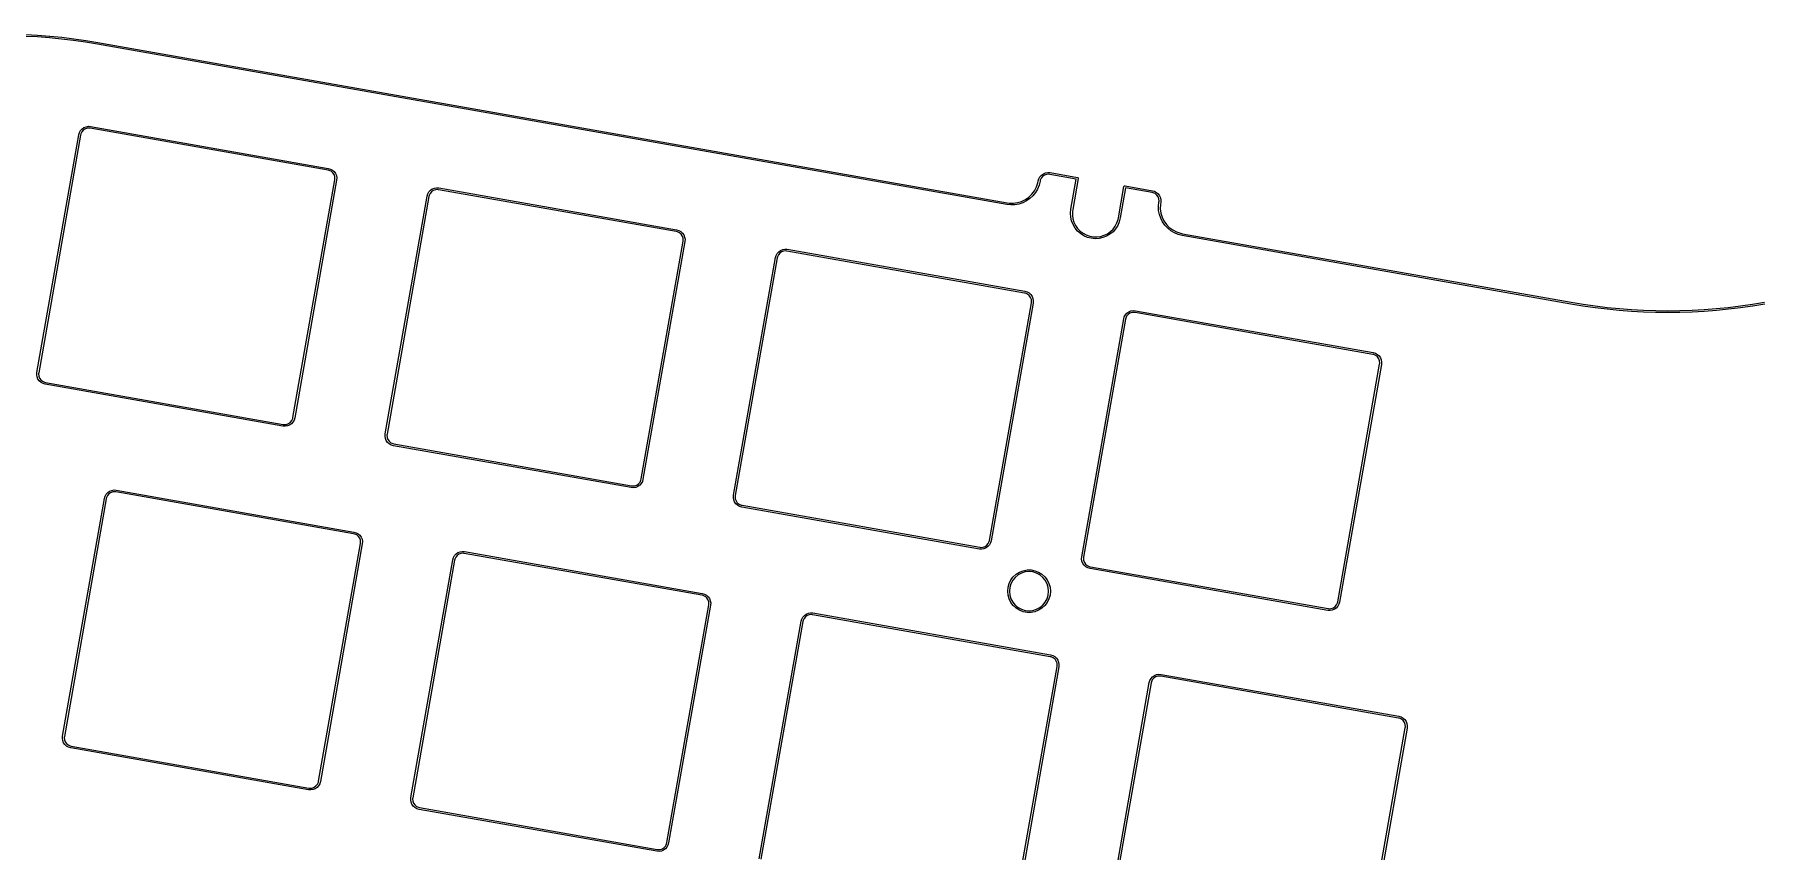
# Model space of a CAD drawing. Extents: x -2 to 284, y -95 to 1.
# Drawn here: x 48.3 to 141.1, y -44.8 to -0.8 of the extents above; entities that cross this region are included whole.
import ezdxf

# ---------------------------------------------------------------- set-up
doc = ezdxf.new("R2010")
doc.units = 0
doc.layers.add('BLACK', color=7, linetype='CONTINUOUS')

msp = doc.modelspace()

# ---------------------------------------------------------------- linework, layer by layer
at = {"layer": 'BLACK', "linetype": 'CONTINUOUS'}
for p, q in [((48.427, -0.95974), (47.7746, -0.92413)), ((47.7796, -0.82425), (48.433, -0.85992)), ((48.433, -0.85992), (48.4335, -0.86017)), ((48.4335, -0.86017), (48.4341, -0.85999)), ((48.4341, -0.85999), (49.0865, -0.90989)), ((49.0865, -0.90989), (49.087, -0.91016)), ((49.087, -0.91016), (49.0876, -0.90999)), ((49.0876, -0.90999), (49.7387, -0.97411)), ((49.0783, -1.00956), (48.427, -0.95974)), ((49.7283, -1.07357), (49.0783, -1.00956)), ((50.377, -1.15177), (49.7283, -1.07357)), ((49.7387, -0.97411), (49.7392, -0.97439)), ((49.7392, -0.97439), (49.7398, -0.97423)), ((49.7398, -0.97423), (50.3895, -1.05255)), ((51.0239, -1.2441), (50.377, -1.15177)), ((50.3895, -1.05255), (50.39, -1.05283)), ((50.39, -1.05283), (50.3906, -1.05269)), ((50.3906, -1.05269), (51.0385, -1.14518)), ((51.6691, -1.35061), (51.0239, -1.2441)), ((51.0385, -1.14518), (51.039, -1.14548)), ((51.039, -1.14548), (51.0396, -1.14535)), ((51.0396, -1.14535), (51.6856, -1.25199)), ((100.639, -9.98528), (51.6691, -1.35061)), ((51.6856, -1.25199), (51.6859, -1.25215)), ((51.6859, -1.25215), (51.6862, -1.25209)), ((51.6862, -1.25209), (100.656, -9.8868)), ((48.4001, -19.0266), (50.6575, -6.22406)), ((50.756, -6.24145), (48.4986, -19.0439)), ((50.6575, -6.22405), (50.6924, -6.10594)), ((50.6575, -6.22406), (50.6575, -6.22405)), ((50.6575, -6.22406), (50.6575, -6.22406)), ((50.6924, -6.10594), (50.7526, -5.99855)), ((50.7526, -5.99855), (50.8353, -5.90725)), ((50.7663, -6.18311), (50.756, -6.24145)), ((50.756, -6.24145), (50.756, -6.24145)), ((50.8164, -6.07575), (50.7663, -6.18311)), ((50.8925, -5.98499), (50.8164, -6.07575)), ((50.8353, -5.90725), (50.9361, -5.83662)), ((50.9896, -5.91704), (50.8925, -5.98499)), ((50.9361, -5.83662), (51.0502, -5.79019)), ((51.1009, -5.8765), (50.9896, -5.91704)), ((51.0502, -5.79019), (51.1717, -5.77029)), ((51.219, -5.86614), (51.1009, -5.8765)), ((51.1717, -5.77029), (51.2946, -5.77792)), ((51.2773, -5.87641), (51.219, -5.86614)), ((64.0798, -8.13383), (51.2773, -5.87641)), ((51.2773, -5.87641), (51.2773, -5.87641)), ((51.2946, -5.77792), (51.2946, -5.77793)), ((51.2946, -5.77793), (51.2946, -5.77793)), ((51.2946, -5.77793), (64.0971, -8.03536)), ((64.0798, -8.13384), (64.0798, -8.13383)), ((64.1381, -8.14413), (64.0798, -8.13384)), ((64.0971, -8.03536), (64.0972, -8.03536)), ((64.0972, -8.03536), (64.0972, -8.03536)), ((64.0972, -8.03536), (64.2153, -8.0702)), ((64.2455, -8.19421), (64.1381, -8.14413)), ((64.2153, -8.0702), (64.3227, -8.13045)), ((64.3363, -8.27037), (64.2455, -8.19421)), ((64.3227, -8.13045), (64.414, -8.21308)), ((64.4042, -8.36743), (64.3363, -8.27037)), ((64.414, -8.21308), (64.4846, -8.31397)), ((64.4846, -8.31397), (64.5311, -8.42804)), ((102.514, -8.3937), (102.614, -8.32305)), ((102.614, -8.32305), (102.728, -8.27663)), ((102.728, -8.27663), (102.85, -8.25677)), ((102.897, -8.35264), (102.779, -8.36295)), ((102.85, -8.25677), (102.973, -8.26446)), ((102.956, -8.36293), (102.897, -8.35264)), ((102.973, -8.26446), (102.973, -8.26448)), ((102.973, -8.26448), (102.973, -8.26448)), ((102.973, -8.26448), (104.45, -8.52495)), ((62.1874, -21.4576), (64.4448, -8.65514)), ((64.5433, -8.67251), (62.2859, -21.475)), ((64.4447, -8.47876), (64.4042, -8.36743)), ((64.4551, -8.5968), (64.4447, -8.47876)), ((64.4448, -8.65513), (64.4551, -8.5968)), ((64.4448, -8.65514), (64.4448, -8.65513)), ((64.5311, -8.42804), (64.5509, -8.54958)), ((64.5509, -8.54958), (64.5433, -8.67239)), ((64.5433, -8.67239), (64.5433, -8.6725)), ((64.5433, -8.6725), (64.5433, -8.6725)), ((64.5433, -8.6725), (64.5433, -8.67251)), ((69.5132, -9.30653), (69.5958, -9.21522)), ((69.5958, -9.21522), (69.6967, -9.14458)), ((69.7502, -9.22501), (69.6531, -9.29296)), ((69.6967, -9.14458), (69.8108, -9.09817)), ((69.8615, -9.18449), (69.7502, -9.22501)), ((69.8108, -9.09817), (69.9323, -9.07831)), ((69.9795, -9.17417), (69.8615, -9.18449)), ((69.9323, -9.07831), (70.055, -9.08597)), ((70.0379, -9.18446), (69.9795, -9.17417)), ((82.8404, -11.4418), (70.0379, -9.18441)), ((70.0379, -9.18441), (70.0379, -9.18441)), ((70.0379, -9.18441), (70.0379, -9.18441)), ((70.0379, -9.18441), (70.0379, -9.18446)), ((70.055, -9.08597), (70.0552, -9.08593)), ((70.0552, -9.08593), (70.0552, -9.08593)), ((70.0552, -9.08593), (70.0552, -9.08593)), ((70.0552, -9.08593), (70.0552, -9.08593)), ((70.0552, -9.08593), (82.8577, -11.3434)), ((101.997, -9.42255), (102.135, -9.24029)), ((102.135, -9.24029), (102.242, -9.03878)), ((102.297, -9.14711), (102.185, -9.33774)), ((102.242, -9.03878), (102.316, -8.82299)), ((102.38, -8.94247), (102.297, -9.14711)), ((102.316, -8.82299), (102.336, -8.71061)), ((102.336, -8.7106), (102.371, -8.59248)), ((102.336, -8.71061), (102.336, -8.7106)), ((102.371, -8.59248), (102.431, -8.48504)), ((102.434, -8.72798), (102.38, -8.94247)), ((102.431, -8.48504), (102.514, -8.3937)), ((102.445, -8.66962), (102.434, -8.72797)), ((102.434, -8.72797), (102.434, -8.72797)), ((102.434, -8.72797), (102.434, -8.72798)), ((102.434, -8.72798), (102.434, -8.72798)), ((102.495, -8.56222), (102.445, -8.66962)), ((102.571, -8.47144), (102.495, -8.56222)), ((102.668, -8.40348), (102.571, -8.47144)), ((102.779, -8.36295), (102.668, -8.40348)), ((102.956, -8.36295), (102.956, -8.36293)), ((102.956, -8.36296), (102.956, -8.36295)), ((104.384, -8.61475), (102.956, -8.36296)), ((102.956, -8.36296), (102.956, -8.36296)), ((102.956, -8.36296), (102.956, -8.36296)), ((104.097, -10.2397), (104.384, -8.61475)), ((104.491, -8.58287), (104.196, -10.257)), ((104.45, -8.52495), (104.482, -8.54551)), ((104.482, -8.54551), (104.491, -8.58287)), ((106.658, -10.6912), (106.953, -9.01699)), ((107.043, -9.0836), (106.756, -10.7085)), ((106.953, -9.01699), (106.973, -8.98472)), ((106.973, -8.98472), (107.011, -8.97644)), ((107.011, -8.97644), (108.488, -9.23691)), ((108.471, -9.33538), (107.043, -9.0836)), ((108.488, -9.23691), (108.606, -9.27174)), ((108.606, -9.27174), (108.713, -9.33198)), ((67.1607, -22.3346), (69.4181, -9.53206)), ((69.5166, -9.54943), (67.2591, -22.3519)), ((69.4181, -9.53206), (69.4529, -9.41394)), ((69.4181, -9.53206), (69.4181, -9.53206)), ((69.4181, -9.53206), (69.4181, -9.53206)), ((69.4181, -9.53206), (69.4181, -9.53206)), ((69.4529, -9.41394), (69.5132, -9.30653)), ((69.5269, -9.49109), (69.5166, -9.54943)), ((69.5166, -9.54943), (69.5166, -9.54943)), ((69.5166, -9.54943), (69.5166, -9.54943)), ((69.5769, -9.38372), (69.5269, -9.49109)), ((69.6531, -9.29296), (69.5769, -9.38372)), ((100.859, -10.008), (100.639, -9.98525)), ((100.639, -9.98525), (100.639, -9.98528)), ((100.639, -9.98528), (100.639, -9.98528)), ((100.639, -9.98528), (100.639, -9.98528)), ((100.639, -9.98528), (100.639, -9.98528)), ((100.656, -9.8868), (100.656, -9.88675)), ((100.656, -9.88675), (100.768, -9.90656)), ((100.656, -9.8868), (100.656, -9.8868)), ((100.768, -9.90656), (100.997, -9.91054)), ((101.08, -9.99922), (100.859, -10.008)), ((100.997, -9.91054), (101.223, -9.87877)), ((101.297, -9.95908), (101.08, -9.99922)), ((101.223, -9.87877), (101.441, -9.81204)), ((101.507, -9.88841), (101.297, -9.95908)), ((101.441, -9.81204), (101.646, -9.71199)), ((101.704, -9.78864), (101.507, -9.88841)), ((101.646, -9.71199), (101.833, -9.58109)), ((101.885, -9.6618), (101.704, -9.78864)), ((101.833, -9.58109), (101.997, -9.42255)), ((102.046, -9.51047), (101.885, -9.6618)), ((102.185, -9.33774), (102.046, -9.51047)), ((108.471, -9.33539), (108.471, -9.33538)), ((108.529, -9.34567), (108.471, -9.33539)), ((108.636, -9.39575), (108.529, -9.34567)), ((108.727, -9.47191), (108.636, -9.39575)), ((108.713, -9.33198), (108.805, -9.41462)), ((108.795, -9.56897), (108.727, -9.47191)), ((108.835, -9.68031), (108.795, -9.56897)), ((108.805, -9.41462), (108.875, -9.51551)), ((108.813, -10.0767), (108.836, -9.8567)), ((108.822, -10.2977), (108.813, -10.0767)), ((108.846, -9.79834), (108.835, -9.68031)), ((108.836, -9.85668), (108.846, -9.79834)), ((108.836, -9.85669), (108.836, -9.85668)), ((108.836, -9.8567), (108.836, -9.85669)), ((108.836, -9.8567), (108.836, -9.8567)), ((108.836, -9.8567), (108.836, -9.8567)), ((108.875, -9.51551), (108.922, -9.62959)), ((108.914, -9.98646), (108.91, -10.2147)), ((108.91, -10.2147), (108.942, -10.4407)), ((108.934, -9.87408), (108.914, -9.98646)), ((108.922, -9.62959), (108.942, -9.75113)), ((108.942, -9.75113), (108.934, -9.87385)), ((108.934, -9.87385), (108.934, -9.87406)), ((108.934, -9.87406), (108.934, -9.87406)), ((108.934, -9.87406), (108.934, -9.87407)), ((108.934, -9.87407), (108.934, -9.87408)), ((108.934, -9.87408), (108.934, -9.87408)), ((104.077, -10.4505), (104.097, -10.2397)), ((104.09, -10.662), (104.077, -10.4505)), ((104.135, -10.8688), (104.09, -10.662)), ((104.097, -10.2397), (104.097, -10.2397)), ((104.213, -11.0659), (104.135, -10.8688)), ((104.178, -10.3539), (104.175, -10.5507)), ((104.175, -10.5507), (104.202, -10.7455)), ((104.195, -10.2571), (104.178, -10.3539)), ((104.196, -10.257), (104.195, -10.2571)), ((104.202, -10.7455), (104.26, -10.9337)), ((104.321, -11.2484), (104.213, -11.0659)), ((104.26, -10.9337), (104.346, -11.1105)), ((104.346, -11.1105), (104.459, -11.2717)), ((106.484, -11.1478), (106.576, -10.9741)), ((106.619, -11.1079), (106.505, -11.2866)), ((106.576, -10.9741), (106.64, -10.788)), ((106.703, -10.9136), (106.619, -11.1079)), ((106.64, -10.788), (106.658, -10.6912)), ((106.658, -10.6912), (106.658, -10.6912)), ((106.756, -10.7085), (106.703, -10.9136)), ((106.756, -10.7085), (106.756, -10.7085)), ((108.862, -10.5152), (108.822, -10.2977)), ((108.932, -10.7247), (108.862, -10.5152)), ((109.032, -10.9221), (108.932, -10.7247)), ((108.942, -10.4407), (109.009, -10.659)), ((109.009, -10.659), (109.109, -10.8641)), ((109.159, -11.1033), (109.032, -10.9221)), ((109.109, -10.8641), (109.24, -11.0511)), ((109.31, -11.2645), (109.159, -11.1033)), ((109.24, -11.0511), (109.398, -11.2152)), ((80.948, -24.7656), (83.2054, -11.9631)), ((83.3039, -11.9805), (81.0464, -24.783)), ((82.8987, -11.4521), (82.8404, -11.4418)), ((82.8404, -11.4418), (82.8404, -11.4418)), ((82.8404, -11.4418), (82.8404, -11.4418)), ((82.8577, -11.3434), (82.8577, -11.3434)), ((82.8577, -11.3434), (82.8577, -11.3434)), ((82.8577, -11.3434), (82.9759, -11.3782)), ((83.0061, -11.5022), (82.8987, -11.4521)), ((82.9759, -11.3782), (83.0833, -11.4384)), ((83.0968, -11.5784), (83.0061, -11.5022)), ((83.0833, -11.4384), (83.1746, -11.5211)), ((83.1648, -11.6754), (83.0968, -11.5784)), ((83.2053, -11.7868), (83.1648, -11.6754)), ((83.1746, -11.5211), (83.2452, -11.622)), ((83.2157, -11.9048), (83.2053, -11.7868)), ((83.2054, -11.9631), (83.2157, -11.9048)), ((83.2054, -11.9631), (83.2054, -11.9631)), ((83.2054, -11.9631), (83.2054, -11.9631)), ((83.2452, -11.622), (83.2916, -11.736)), ((83.2916, -11.736), (83.3115, -11.8576)), ((83.3115, -11.8576), (83.3039, -11.9804)), ((83.3039, -11.9804), (83.3039, -11.9805)), ((83.3039, -11.9805), (83.3039, -11.9805)), ((83.3039, -11.9805), (83.3039, -11.9805)), ((104.455, -11.4119), (104.321, -11.2484)), ((104.614, -11.5523), (104.455, -11.4119)), ((104.459, -11.2717), (104.596, -11.4132)), ((104.596, -11.4132), (104.753, -11.5316)), ((104.793, -11.6661), (104.614, -11.5523)), ((104.753, -11.5316), (104.927, -11.624)), ((104.987, -11.7506), (104.793, -11.6661)), ((104.927, -11.624), (105.113, -11.688)), ((105.192, -11.8036), (104.987, -11.7506)), ((105.113, -11.688), (105.209, -11.7051)), ((105.403, -11.8239), (105.192, -11.8036)), ((105.192, -11.8036), (105.192, -11.8036)), ((105.209, -11.7051), (105.21, -11.7052)), ((105.21, -11.7052), (105.306, -11.7222)), ((105.306, -11.7222), (105.503, -11.7257)), ((105.614, -11.811), (105.403, -11.8239)), ((105.503, -11.7257), (105.698, -11.6983)), ((105.821, -11.7651), (105.614, -11.811)), ((105.698, -11.6983), (105.886, -11.6407)), ((106.018, -11.6875), (105.821, -11.7651)), ((105.886, -11.6407), (106.063, -11.5545)), ((106.201, -11.58), (106.018, -11.6875)), ((106.063, -11.5545), (106.224, -11.4416)), ((106.364, -11.4452), (106.201, -11.58)), ((106.224, -11.4416), (106.366, -11.305)), ((106.505, -11.2866), (106.364, -11.4452)), ((106.366, -11.305), (106.484, -11.1478)), ((109.483, -11.4026), (109.31, -11.2645)), ((109.398, -11.2152), (109.58, -11.3526)), ((109.674, -11.5147), (109.483, -11.4026)), ((109.58, -11.3526), (109.782, -11.4597)), ((109.878, -11.5985), (109.674, -11.5147)), ((109.782, -11.4597), (109.998, -11.534)), ((110.093, -11.6523), (109.878, -11.5985)), ((109.998, -11.534), (110.11, -11.5538)), ((131.031, -15.3446), (110.093, -11.6523)), ((110.093, -11.6523), (110.093, -11.6523)), ((110.11, -11.5538), (110.11, -11.5538)), ((110.11, -11.5538), (110.11, -11.5538)), ((110.11, -11.5538), (110.11, -11.5538)), ((110.11, -11.5538), (131.048, -15.246)), ((85.9212, -25.6426), (88.1787, -12.8401)), ((88.2771, -12.8574), (86.0197, -25.6599)), ((88.1787, -12.8401), (88.2135, -12.7219)), ((88.1787, -12.8401), (88.1787, -12.8401)), ((88.2135, -12.7219), (88.2738, -12.6145)), ((88.2738, -12.6145), (88.3564, -12.5232)), ((88.2772, -12.8574), (88.2771, -12.8574)), ((88.2874, -12.7991), (88.2772, -12.8574)), ((88.3375, -12.6917), (88.2874, -12.7991)), ((88.4137, -12.601), (88.3375, -12.6917)), ((88.3564, -12.5232), (88.4573, -12.4526)), ((88.5107, -12.533), (88.4137, -12.601)), ((88.4573, -12.4526), (88.5714, -12.4062)), ((88.6221, -12.4925), (88.5107, -12.533)), ((88.5714, -12.4062), (88.6929, -12.3863)), ((88.7401, -12.4822), (88.6221, -12.4925)), ((88.6929, -12.3863), (88.8157, -12.394)), ((88.7985, -12.4924), (88.7401, -12.4822)), ((101.601, -14.7498), (88.7985, -12.4924)), ((88.7985, -12.4924), (88.7985, -12.4924)), ((88.7985, -12.4924), (88.7985, -12.4924)), ((88.7985, -12.4924), (88.7985, -12.4924)), ((88.8157, -12.394), (88.8158, -12.3939)), ((88.8158, -12.3939), (88.8158, -12.3939)), ((88.8158, -12.3939), (101.618, -14.6513)), ((101.659, -14.7601), (101.601, -14.7498)), ((101.601, -14.7498), (101.601, -14.7498)), ((101.601, -14.7498), (101.601, -14.7498)), ((101.618, -14.6513), (101.618, -14.6513)), ((101.618, -14.6513), (101.618, -14.6513)), ((101.618, -14.6513), (101.736, -14.6862)), ((101.767, -14.8102), (101.659, -14.7601)), ((101.736, -14.6862), (101.844, -14.7464)), ((101.857, -14.8864), (101.767, -14.8102)), ((101.844, -14.7464), (101.935, -14.8291)), ((101.935, -14.8291), (102.006, -14.93)), ((99.7086, -28.0736), (101.966, -15.2711)), ((102.064, -15.2885), (99.807, -28.091)), ((101.925, -14.9834), (101.857, -14.8864)), ((101.966, -15.0948), (101.925, -14.9834)), ((101.976, -15.2128), (101.966, -15.0948)), ((101.966, -15.2711), (101.976, -15.2128)), ((101.966, -15.2711), (101.966, -15.2711)), ((101.966, -15.2711), (101.966, -15.2711)), ((102.006, -14.93), (102.052, -15.044)), ((102.052, -15.044), (102.072, -15.1656)), ((102.072, -15.1656), (102.064, -15.2885)), ((102.064, -15.2885), (102.064, -15.2885)), ((102.064, -15.2885), (102.064, -15.2885)), ((102.064, -15.2885), (102.064, -15.2885)), ((107.117, -15.8312), (107.218, -15.7606)), ((107.218, -15.7606), (107.332, -15.7142)), ((107.332, -15.7142), (107.453, -15.6943)), ((107.453, -15.6943), (107.576, -15.7019)), ((107.576, -15.7019), (107.576, -15.7019)), ((107.576, -15.7019), (120.379, -17.9593)), ((131.032, -15.3447), (131.031, -15.3445)), ((131.031, -15.3445), (131.031, -15.3446)), ((131.679, -15.4515), (131.032, -15.3447)), ((131.048, -15.246), (131.694, -15.3527)), ((131.68, -15.4516), (131.679, -15.4513)), ((131.679, -15.4513), (131.679, -15.4515)), ((132.329, -15.5442), (131.68, -15.4516)), ((131.694, -15.3527), (132.342, -15.4451)), ((132.33, -15.5444), (132.329, -15.5441)), ((132.329, -15.5441), (132.329, -15.5442)), ((132.98, -15.6227), (132.33, -15.5444)), ((132.342, -15.4451), (132.991, -15.5234)), ((132.981, -15.6228), (132.98, -15.6225)), ((132.98, -15.6225), (132.98, -15.6227)), ((133.632, -15.6869), (132.981, -15.6228)), ((132.991, -15.5234), (133.641, -15.5873)), ((133.633, -15.6867), (133.632, -15.6869)), ((133.633, -15.687), (133.633, -15.6867)), ((134.286, -15.7369), (133.633, -15.687)), ((133.641, -15.5873), (134.293, -15.6371)), ((134.287, -15.7369), (134.286, -15.7367)), ((134.286, -15.7367), (134.286, -15.7369)), ((134.94, -15.7725), (134.287, -15.7369)), ((134.293, -15.6371), (134.944, -15.6727)), ((134.941, -15.7726), (134.94, -15.7723)), ((134.94, -15.7723), (134.94, -15.7725)), ((135.594, -15.794), (134.941, -15.7726)), ((134.944, -15.6727), (135.597, -15.694)), ((135.597, -15.694), (136.249, -15.7011)), ((136.249, -15.7011), (136.902, -15.694)), ((136.902, -15.694), (137.554, -15.6727)), ((137.558, -15.7726), (136.905, -15.794)), ((137.554, -15.6727), (138.206, -15.6371)), ((137.559, -15.7723), (137.558, -15.7726)), ((138.212, -15.7369), (137.559, -15.7725)), ((137.559, -15.7725), (137.559, -15.7723)), ((138.206, -15.6371), (138.857, -15.5873)), ((138.213, -15.7367), (138.212, -15.7369)), ((138.865, -15.687), (138.213, -15.7369)), ((138.213, -15.7369), (138.213, -15.7367)), ((138.857, -15.5873), (139.507, -15.5234)), ((138.866, -15.6867), (138.865, -15.687)), ((139.518, -15.6228), (138.866, -15.6869)), ((138.866, -15.6869), (138.866, -15.6867)), ((139.507, -15.5234), (140.156, -15.4452)), ((139.519, -15.6227), (139.518, -15.6225)), ((139.518, -15.6225), (139.518, -15.6228)), ((140.169, -15.5444), (139.519, -15.6227)), ((140.156, -15.4452), (140.804, -15.3527)), ((140.17, -15.5442), (140.169, -15.5441)), ((140.169, -15.5441), (140.169, -15.5444)), ((140.819, -15.4516), (140.17, -15.5442)), ((140.804, -15.3527), (141.45, -15.2461)), ((140.82, -15.4515), (140.819, -15.4513)), ((140.819, -15.4513), (140.819, -15.4516)), ((141.467, -15.3447), (140.82, -15.4515)), ((104.682, -28.9506), (106.939, -16.1481)), ((107.038, -16.1654), (104.78, -28.9679)), ((106.939, -16.1481), (106.974, -16.0299)), ((106.939, -16.1481), (106.939, -16.1481)), ((106.939, -16.1481), (106.939, -16.1481)), ((106.939, -16.1481), (106.939, -16.1481)), ((106.974, -16.0299), (107.034, -15.9225)), ((107.034, -15.9225), (107.117, -15.8312)), ((107.048, -16.1071), (107.038, -16.1654)), ((107.038, -16.1654), (107.038, -16.1654)), ((107.098, -15.9997), (107.048, -16.1071)), ((107.174, -15.9089), (107.098, -15.9997)), ((107.271, -15.841), (107.174, -15.9089)), ((107.383, -15.8005), (107.271, -15.841)), ((107.501, -15.7901), (107.383, -15.8005)), ((107.559, -15.8004), (107.501, -15.7901)), ((120.362, -18.0578), (107.559, -15.8004)), ((107.559, -15.8004), (107.559, -15.8004)), ((135.595, -15.7937), (135.594, -15.794)), ((135.595, -15.794), (135.595, -15.7937)), ((136.249, -15.8011), (135.595, -15.794)), ((136.25, -15.8011), (136.249, -15.8009)), ((136.249, -15.8009), (136.249, -15.8011)), ((136.903, -15.794), (136.25, -15.8011)), ((136.904, -15.7937), (136.903, -15.794)), ((136.905, -15.794), (136.904, -15.7937)), ((120.42, -18.0681), (120.362, -18.0578)), ((120.362, -18.0578), (120.362, -18.0578)), ((120.362, -18.0578), (120.362, -18.0578)), ((120.379, -17.9593), (120.497, -17.9942)), ((120.527, -18.1182), (120.42, -18.0681)), ((120.497, -17.9942), (120.604, -18.0544)), ((120.618, -18.1944), (120.527, -18.1182)), ((120.604, -18.0544), (120.696, -18.1371)), ((120.686, -18.2914), (120.618, -18.1944)), ((120.727, -18.4028), (120.686, -18.2914)), ((120.696, -18.1371), (120.766, -18.238)), ((120.737, -18.5208), (120.727, -18.4028)), ((120.727, -18.5791), (120.737, -18.5208)), ((120.766, -18.238), (120.813, -18.352)), ((120.813, -18.352), (120.833, -18.4736)), ((120.833, -18.4736), (120.825, -18.5965)), ((48.3923, -19.1495), (48.4, -19.0266)), ((48.4122, -19.271), (48.3923, -19.1495)), ((48.4, -19.0266), (48.4001, -19.0266)), ((48.4001, -19.0266), (48.4001, -19.0266)), ((48.4586, -19.3851), (48.4122, -19.271)), ((48.5293, -19.486), (48.4586, -19.3851)), ((48.4985, -19.0441), (48.4882, -19.1023)), ((48.4882, -19.1023), (48.4985, -19.2203)), ((48.4986, -19.0439), (48.4985, -19.0439)), ((48.4985, -19.0439), (48.4985, -19.0441)), ((48.4985, -19.2203), (48.539, -19.3317)), ((48.4986, -19.0439), (48.4986, -19.0439)), ((48.4986, -19.0439), (48.4986, -19.0439)), ((48.6206, -19.5687), (48.5293, -19.486)), ((48.539, -19.3317), (48.607, -19.4287)), ((48.607, -19.4287), (48.6978, -19.5049)), ((118.469, -31.3816), (120.727, -18.5791)), ((120.825, -18.5965), (118.568, -31.399)), ((120.727, -18.5791), (120.727, -18.5791)), ((120.727, -18.5791), (120.727, -18.5791)), ((120.727, -18.5791), (120.727, -18.5791)), ((120.825, -18.5965), (120.825, -18.5965)), ((120.825, -18.5965), (120.825, -18.5965)), ((48.7281, -19.6289), (48.6206, -19.5687)), ((48.6978, -19.5049), (48.8052, -19.555)), ((48.8462, -19.6637), (48.7281, -19.6289)), ((48.8052, -19.555), (48.8636, -19.5652)), ((61.6487, -21.9211), (48.8462, -19.6637)), ((48.8462, -19.6637), (48.8462, -19.6637)), ((48.8636, -19.5652), (48.8636, -19.5652)), ((48.8636, -19.5652), (48.8636, -19.5652)), ((48.8636, -19.5652), (48.8636, -19.5652)), ((48.8636, -19.5652), (61.6661, -21.8227)), ((61.6488, -21.9211), (61.6487, -21.9211)), ((61.6487, -21.9211), (61.6487, -21.9211)), ((61.6487, -21.9211), (61.6487, -21.9211)), ((61.6487, -21.9211), (61.6487, -21.9211)), ((61.7716, -21.9288), (61.6488, -21.9211)), ((61.6661, -21.8227), (61.6661, -21.8226)), ((61.6661, -21.8226), (61.7244, -21.8329)), ((61.6661, -21.8227), (61.6661, -21.8227)), ((61.6661, -21.8227), (61.6661, -21.8227)), ((61.7244, -21.8329), (61.8425, -21.8226)), ((61.8932, -21.909), (61.7716, -21.9288)), ((61.8425, -21.8226), (61.9538, -21.7821)), ((62.0073, -21.8625), (61.8932, -21.909)), ((61.9538, -21.7821), (62.0509, -21.7142)), ((62.1082, -21.7919), (62.0073, -21.8625)), ((62.0509, -21.7142), (62.127, -21.6234)), ((62.1908, -21.7006), (62.1082, -21.7919)), ((62.127, -21.6234), (62.1771, -21.516)), ((62.1771, -21.516), (62.1874, -21.4576)), ((62.1874, -21.4576), (62.1874, -21.4576)), ((62.1874, -21.4576), (62.1874, -21.4576)), ((62.251, -21.5931), (62.1908, -21.7006)), ((62.2859, -21.475), (62.251, -21.5931)), ((62.2859, -21.475), (62.2859, -21.475)), ((67.153, -22.4575), (67.1607, -22.3347)), ((67.1729, -22.579), (67.153, -22.4575)), ((67.1607, -22.3347), (67.1607, -22.3346)), ((67.1607, -22.3346), (67.1607, -22.3346)), ((67.1607, -22.3346), (67.1607, -22.3346)), ((67.2193, -22.6931), (67.1729, -22.579)), ((67.2899, -22.794), (67.2193, -22.6931)), ((67.2592, -22.3519), (67.2489, -22.4103)), ((67.2489, -22.4103), (67.2592, -22.5283)), ((67.2591, -22.3519), (67.2591, -22.3519)), ((67.2591, -22.3519), (67.2592, -22.3519)), ((67.2592, -22.5283), (67.2997, -22.6397)), ((67.3812, -22.8766), (67.2899, -22.794)), ((67.2997, -22.6397), (67.3677, -22.7367)), ((67.3677, -22.7367), (67.4584, -22.8129)), ((67.4887, -22.9369), (67.3812, -22.8766)), ((67.4584, -22.8129), (67.5658, -22.8629)), ((67.6068, -22.9717), (67.4887, -22.9369)), ((67.5658, -22.8629), (67.6242, -22.8732)), ((80.4093, -25.2291), (67.6068, -22.9717)), ((67.6068, -22.9717), (67.6068, -22.9717)), ((67.6068, -22.9717), (67.6068, -22.9717)), ((67.6242, -22.8732), (67.6242, -22.8732)), ((67.6242, -22.8732), (80.4267, -25.1307)), ((80.7144, -25.0902), (80.8115, -25.0222)), ((80.8115, -25.0222), (80.8876, -24.9314)), ((80.9514, -25.0086), (80.8688, -25.0999)), ((80.8876, -24.9314), (80.9377, -24.824)), ((80.9377, -24.824), (80.948, -24.7656)), ((80.948, -24.7656), (80.948, -24.7656)), ((80.948, -24.7656), (80.948, -24.7656)), ((80.948, -24.7656), (80.948, -24.7656)), ((81.0116, -24.9011), (80.9514, -25.0086)), ((81.0464, -24.783), (81.0116, -24.9011)), ((81.0464, -24.783), (81.0464, -24.783)), ((49.7822, -38.6142), (52.0396, -25.8117)), ((52.1381, -25.829), (49.8807, -38.6315)), ((52.0396, -25.8116), (52.0745, -25.6935)), ((52.0396, -25.8117), (52.0396, -25.8116)), ((52.0396, -25.8116), (52.0396, -25.8116)), ((52.0396, -25.8116), (52.0396, -25.8116)), ((52.0745, -25.6935), (52.1348, -25.5861)), ((52.1348, -25.5861), (52.2174, -25.4948)), ((52.1484, -25.7707), (52.1381, -25.829)), ((52.1381, -25.829), (52.1381, -25.829)), ((52.1985, -25.6633), (52.1484, -25.7707)), ((52.2747, -25.5726), (52.1985, -25.6633)), ((52.2174, -25.4948), (52.3183, -25.4242)), ((52.3717, -25.5046), (52.2747, -25.5726)), ((52.3183, -25.4242), (52.4323, -25.3777)), ((52.4831, -25.4641), (52.3717, -25.5046)), ((52.4323, -25.3777), (52.5539, -25.3579)), ((52.6011, -25.4537), (52.4831, -25.4641)), ((52.5539, -25.3579), (52.6768, -25.3655)), ((52.6594, -25.464), (52.6011, -25.4537)), ((65.4619, -27.7214), (52.6594, -25.464)), ((52.6594, -25.464), (52.6594, -25.464)), ((52.6594, -25.464), (52.6594, -25.464)), ((52.6594, -25.464), (52.6594, -25.464)), ((52.6594, -25.464), (52.6594, -25.464)), ((52.6768, -25.3655), (52.6768, -25.3655)), ((52.6768, -25.3655), (52.6768, -25.3655)), ((52.6768, -25.3655), (52.6768, -25.3655)), ((52.6768, -25.3655), (65.4793, -27.6229)), ((80.4093, -25.2292), (80.4093, -25.2291)), ((80.4093, -25.2291), (80.4093, -25.2291)), ((80.5322, -25.2369), (80.4093, -25.2292)), ((80.4267, -25.1307), (80.4267, -25.1307)), ((80.4267, -25.1307), (80.4267, -25.1307)), ((80.4267, -25.1307), (80.4268, -25.1308)), ((80.4268, -25.1308), (80.485, -25.141)), ((80.485, -25.141), (80.603, -25.1307)), ((80.6538, -25.217), (80.5322, -25.2369)), ((80.603, -25.1307), (80.7144, -25.0902)), ((80.7679, -25.1706), (80.6538, -25.217)), ((80.8688, -25.0999), (80.7679, -25.1706)), ((85.9136, -25.7655), (85.9213, -25.6426)), ((85.9335, -25.887), (85.9136, -25.7655)), ((85.9213, -25.6426), (85.9212, -25.6426)), ((85.9212, -25.6426), (85.9212, -25.6426)), ((85.9212, -25.6426), (85.9212, -25.6426)), ((85.9212, -25.6426), (85.9212, -25.6426)), ((85.9799, -26.0011), (85.9335, -25.887)), ((86.0505, -26.102), (85.9799, -26.0011)), ((86.0197, -25.6599), (86.0095, -25.7183)), ((86.0095, -25.7183), (86.0198, -25.8363)), ((86.0197, -25.6599), (86.0197, -25.6599)), ((86.0197, -25.6599), (86.0197, -25.6599)), ((86.0198, -25.8363), (86.0603, -25.9476)), ((86.0603, -25.9476), (86.1283, -26.0447)), ((86.1419, -26.1846), (86.0505, -26.102)), ((86.1283, -26.0447), (86.219, -26.1208)), ((86.2493, -26.2449), (86.1419, -26.1846)), ((86.219, -26.1208), (86.3264, -26.1709)), ((86.3674, -26.2797), (86.2493, -26.2449)), ((86.3264, -26.1709), (86.3848, -26.1812)), ((99.1699, -28.5371), (86.3674, -26.2797)), ((86.3674, -26.2797), (86.3674, -26.2797)), ((86.3674, -26.2797), (86.3674, -26.2797)), ((86.3848, -26.1812), (86.3848, -26.1812)), ((86.3848, -26.1812), (99.1872, -28.4387)), ((65.5203, -27.7317), (65.4619, -27.7214)), ((65.4619, -27.7214), (65.4619, -27.7214)), ((65.4619, -27.7214), (65.4619, -27.7214)), ((65.4793, -27.6229), (65.4793, -27.6229)), ((65.4793, -27.6229), (65.4793, -27.6229)), ((65.4793, -27.6229), (65.4793, -27.6229)), ((65.4793, -27.6229), (65.5974, -27.6578)), ((65.6276, -27.7818), (65.5203, -27.7317)), ((65.5974, -27.6578), (65.7048, -27.718)), ((65.7184, -27.858), (65.6276, -27.7818)), ((65.7048, -27.718), (65.7961, -27.8007)), ((65.7863, -27.955), (65.7184, -27.858)), ((65.7961, -27.8007), (65.8668, -27.9016)), ((63.5695, -41.0452), (65.827, -28.2427)), ((65.9254, -28.2601), (63.668, -41.0626)), ((65.8268, -28.0664), (65.7863, -27.955)), ((65.8372, -28.1844), (65.8268, -28.0664)), ((65.8269, -28.2427), (65.8372, -28.1844)), ((65.827, -28.2427), (65.8269, -28.2427)), ((65.8668, -27.9016), (65.9132, -28.0156)), ((65.9132, -28.0156), (65.933, -28.1372)), ((65.933, -28.1372), (65.9254, -28.2599)), ((65.9254, -28.2599), (65.9254, -28.2601)), ((65.9254, -28.2601), (65.9254, -28.2601)), ((65.9254, -28.2601), (65.9254, -28.2601)), ((65.9254, -28.2601), (65.9254, -28.2601)), ((70.978, -28.8028), (71.0789, -28.7322)), ((71.0789, -28.7322), (71.1929, -28.6858)), ((71.2437, -28.7721), (71.1323, -28.8126)), ((71.1929, -28.6858), (71.3145, -28.6659)), ((71.3617, -28.7618), (71.2437, -28.7721)), ((71.3145, -28.6659), (71.4371, -28.6736)), ((71.42, -28.7721), (71.3617, -28.7618)), ((84.2225, -31.0294), (71.42, -28.772)), ((71.42, -28.772), (71.42, -28.7721)), ((71.4371, -28.6736), (71.4374, -28.6735)), ((71.4374, -28.6735), (71.4374, -28.6735)), ((71.4374, -28.6735), (71.4374, -28.6735)), ((71.4374, -28.6735), (84.2399, -30.9309)), ((99.2928, -28.5448), (99.1699, -28.5371)), ((99.1699, -28.5371), (99.1699, -28.5371)), ((99.1699, -28.5371), (99.1699, -28.5371)), ((99.1699, -28.5371), (99.1699, -28.5371)), ((99.1699, -28.5371), (99.1699, -28.5371)), ((99.1872, -28.4387), (99.1873, -28.4387)), ((99.1873, -28.4387), (99.2456, -28.4489)), ((99.2456, -28.4489), (99.3636, -28.4386)), ((99.4144, -28.5249), (99.2928, -28.5448)), ((99.3636, -28.4386), (99.475, -28.3981)), ((99.5284, -28.4785), (99.4144, -28.5249)), ((99.475, -28.3981), (99.572, -28.3301)), ((99.6293, -28.4079), (99.5284, -28.4785)), ((99.572, -28.3301), (99.6482, -28.2394)), ((99.712, -28.3166), (99.6293, -28.4079)), ((99.6482, -28.2394), (99.6983, -28.132)), ((99.6983, -28.132), (99.7086, -28.0736)), ((99.7722, -28.2091), (99.712, -28.3166)), ((99.807, -28.091), (99.7722, -28.2091)), ((99.807, -28.091), (99.807, -28.091)), ((68.5428, -41.9222), (70.8002, -29.1197)), ((70.8987, -29.137), (68.6413, -41.9395)), ((70.8002, -29.1196), (70.8351, -29.0015)), ((70.8002, -29.1197), (70.8002, -29.1196)), ((70.8002, -29.1196), (70.8002, -29.1196)), ((70.8002, -29.1196), (70.8002, -29.1196)), ((70.8351, -29.0015), (70.8953, -28.8941)), ((70.8953, -28.8941), (70.978, -28.8028)), ((70.909, -29.0787), (70.8987, -29.137)), ((70.9591, -28.9713), (70.909, -29.0787)), ((71.0353, -28.8806), (70.9591, -28.9713)), ((71.1323, -28.8126), (71.0353, -28.8806)), ((101.328, -29.781), (101.526, -29.7044)), ((101.526, -29.7044), (101.735, -29.6654)), ((101.735, -29.6654), (101.947, -29.6654)), ((101.947, -29.6654), (102.155, -29.7044)), ((102.155, -29.7044), (102.353, -29.781)), ((104.674, -29.0735), (104.682, -28.9506)), ((104.694, -29.195), (104.674, -29.0735)), ((104.682, -28.9506), (104.682, -28.9506)), ((104.682, -28.9506), (104.682, -28.9506)), ((104.682, -28.9506), (104.682, -28.9506)), ((104.741, -29.3091), (104.694, -29.195)), ((104.811, -29.4099), (104.741, -29.3091)), ((104.78, -28.9679), (104.77, -29.0262)), ((104.77, -29.0262), (104.78, -29.1443)), ((104.78, -28.9679), (104.78, -28.9679)), ((104.78, -28.9679), (104.78, -28.9679)), ((104.78, -28.9679), (104.78, -28.9679)), ((104.78, -28.9679), (104.78, -28.9679)), ((104.78, -29.1443), (104.821, -29.2556)), ((104.902, -29.4926), (104.811, -29.4099)), ((104.821, -29.2556), (104.889, -29.3527)), ((104.889, -29.3527), (104.98, -29.4288)), ((105.01, -29.5528), (104.902, -29.4926)), ((104.98, -29.4288), (105.087, -29.4789)), ((105.128, -29.5877), (105.01, -29.5528)), ((105.087, -29.4789), (105.145, -29.4892)), ((117.93, -31.8451), (105.128, -29.5877)), ((105.128, -29.5877), (105.128, -29.5877)), ((105.128, -29.5877), (105.128, -29.5877)), ((105.145, -29.4892), (117.948, -31.7467)), ((100.691, -30.8105), (100.71, -30.5991)), ((100.71, -30.5991), (100.768, -30.395)), ((100.768, -30.395), (100.863, -30.2051)), ((100.806, -30.6046), (100.786, -30.8105)), ((100.866, -30.4067), (100.806, -30.6046)), ((100.863, -30.2051), (100.991, -30.0357)), ((100.963, -30.2243), (100.866, -30.4067)), ((101.095, -30.0644), (100.963, -30.2243)), ((100.991, -30.0357), (101.148, -29.8927)), ((101.255, -29.9332), (101.095, -30.0644)), ((101.148, -29.8927), (101.328, -29.781)), ((101.437, -29.8357), (101.255, -29.9332)), ((101.635, -29.7756), (101.437, -29.8357)), ((101.841, -29.7554), (101.635, -29.7756)), ((102.047, -29.7756), (101.841, -29.7554)), ((102.244, -29.8357), (102.047, -29.7756)), ((102.427, -29.9332), (102.244, -29.8357)), ((102.353, -29.781), (102.534, -29.8927)), ((102.587, -30.0644), (102.427, -29.9332)), ((102.534, -29.8927), (102.691, -30.0357)), ((102.718, -30.2243), (102.587, -30.0644)), ((102.691, -30.0357), (102.818, -30.2051)), ((102.815, -30.4067), (102.718, -30.2243)), ((102.876, -30.6046), (102.815, -30.4067)), ((102.818, -30.2051), (102.913, -30.395)), ((102.896, -30.8105), (102.876, -30.6046)), ((102.913, -30.395), (102.971, -30.5991)), ((102.971, -30.5991), (102.991, -30.8105)), ((82.3301, -44.3532), (84.5875, -31.5507)), ((84.686, -31.5681), (82.4286, -44.3706)), ((84.2809, -31.0397), (84.2225, -31.0294)), ((84.2225, -31.0294), (84.2225, -31.0294)), ((84.2225, -31.0294), (84.2225, -31.0294)), ((84.2399, -30.9309), (84.2399, -30.9309)), ((84.2399, -30.9309), (84.2399, -30.9309)), ((84.2399, -30.9309), (84.2399, -30.9309)), ((84.2399, -30.9309), (84.358, -30.9658)), ((84.3883, -31.0898), (84.2809, -31.0397)), ((84.358, -30.9658), (84.4654, -31.026)), ((84.479, -31.1659), (84.3883, -31.0898)), ((84.4654, -31.026), (84.5568, -31.1087)), ((84.547, -31.263), (84.479, -31.1659)), ((84.5875, -31.3743), (84.547, -31.263)), ((84.5568, -31.1087), (84.6274, -31.2095)), ((84.5979, -31.4924), (84.5875, -31.3743)), ((84.5875, -31.5507), (84.5876, -31.5506)), ((84.5875, -31.5507), (84.5875, -31.5507)), ((84.5875, -31.5507), (84.5875, -31.5507)), ((84.5876, -31.5506), (84.5979, -31.4924)), ((84.6274, -31.2095), (84.6739, -31.3236)), ((84.6739, -31.3236), (84.6937, -31.4452)), ((84.6861, -31.5681), (84.686, -31.5681)), ((84.686, -31.5681), (84.686, -31.5681)), ((84.6937, -31.4452), (84.6861, -31.5681)), ((100.71, -31.0218), (100.691, -30.8105)), ((100.768, -31.2259), (100.71, -31.0218)), ((100.863, -31.4158), (100.768, -31.2259)), ((100.786, -30.8105), (100.806, -31.0163)), ((100.806, -31.0163), (100.866, -31.2142)), ((100.991, -31.5852), (100.863, -31.4158)), ((100.866, -31.2142), (100.963, -31.3966)), ((100.963, -31.3966), (101.095, -31.5565)), ((101.095, -31.5565), (101.255, -31.6877)), ((102.427, -31.6877), (102.587, -31.5565)), ((102.587, -31.5565), (102.718, -31.3966)), ((102.818, -31.4158), (102.691, -31.5852)), ((102.718, -31.3966), (102.815, -31.2142)), ((102.815, -31.2142), (102.876, -31.0163)), ((102.913, -31.2259), (102.818, -31.4158)), ((102.876, -31.0163), (102.896, -30.8105)), ((102.971, -31.0218), (102.913, -31.2259)), ((102.991, -30.8105), (102.971, -31.0218)), ((118.333, -31.6381), (118.409, -31.5474)), ((118.409, -31.5474), (118.459, -31.44)), ((118.459, -31.44), (118.469, -31.3816)), ((118.469, -31.3816), (118.469, -31.3816)), ((118.533, -31.5171), (118.473, -31.6245)), ((118.568, -31.399), (118.533, -31.5171)), ((118.568, -31.399), (118.568, -31.399)), ((87.3034, -45.2301), (89.5608, -32.4276)), ((89.6593, -32.445), (87.4019, -45.2475)), ((89.5608, -32.4276), (89.5957, -32.3095)), ((89.5608, -32.4276), (89.5608, -32.4276)), ((89.5608, -32.4276), (89.5608, -32.4276)), ((89.5608, -32.4276), (89.5608, -32.4276)), ((89.5957, -32.3095), (89.6559, -32.2021)), ((89.6559, -32.2021), (89.7385, -32.1108)), ((89.6696, -32.3867), (89.6593, -32.445)), ((89.6593, -32.445), (89.6593, -32.445)), ((89.7197, -32.2793), (89.6696, -32.3867)), ((89.7958, -32.1885), (89.7197, -32.2793)), ((89.7385, -32.1108), (89.8394, -32.0401)), ((89.8929, -32.1206), (89.7958, -32.1885)), ((89.8394, -32.0401), (89.9535, -31.9937)), ((90.0042, -32.08), (89.8929, -32.1206)), ((89.9535, -31.9937), (90.075, -31.9738)), ((90.1223, -32.0697), (90.0042, -32.08)), ((90.075, -31.9738), (90.198, -31.9815)), ((90.1806, -32.08), (90.1223, -32.0697)), ((102.983, -34.3374), (90.1806, -32.08)), ((90.1806, -32.08), (90.1806, -32.08)), ((90.198, -31.9815), (90.198, -31.9815)), ((90.198, -31.9815), (90.198, -31.9815)), ((90.198, -31.9815), (103, -34.2389)), ((101.148, -31.7282), (100.991, -31.5852)), ((101.328, -31.8399), (101.148, -31.7282)), ((101.255, -31.6877), (101.437, -31.7852)), ((101.526, -31.9166), (101.328, -31.8399)), ((101.437, -31.7852), (101.635, -31.8453)), ((101.735, -31.9555), (101.526, -31.9166)), ((101.635, -31.8453), (101.841, -31.8655)), ((101.947, -31.9555), (101.735, -31.9555)), ((101.841, -31.8655), (102.047, -31.8453)), ((102.155, -31.9166), (101.947, -31.9555)), ((102.047, -31.8453), (102.244, -31.7852)), ((102.353, -31.8399), (102.155, -31.9166)), ((102.244, -31.7852), (102.427, -31.6877)), ((102.534, -31.7282), (102.353, -31.8399)), ((102.691, -31.5852), (102.534, -31.7282)), ((117.931, -31.8451), (117.93, -31.8451)), ((117.93, -31.8451), (117.93, -31.8451)), ((117.93, -31.8451), (117.93, -31.8451)), ((117.93, -31.8451), (117.93, -31.8451)), ((118.053, -31.8528), (117.931, -31.8451)), ((117.948, -31.7467), (117.948, -31.7466)), ((117.948, -31.7466), (118.006, -31.7569)), ((117.948, -31.7467), (117.948, -31.7467)), ((118.006, -31.7569), (118.124, -31.7466)), ((118.175, -31.8329), (118.053, -31.8528)), ((118.124, -31.7466), (118.236, -31.7061)), ((118.289, -31.7865), (118.175, -31.8329)), ((118.236, -31.7061), (118.333, -31.6381)), ((118.39, -31.7159), (118.289, -31.7865)), ((118.473, -31.6245), (118.39, -31.7159)), ((103.041, -34.3477), (102.983, -34.3374)), ((102.983, -34.3374), (102.983, -34.3374)), ((102.983, -34.3374), (102.983, -34.3374)), ((103, -34.2389), (103, -34.2389)), ((103, -34.2389), (103, -34.2389)), ((103, -34.2389), (103, -34.2389)), ((103, -34.2389), (103.119, -34.2738)), ((103.149, -34.3978), (103.041, -34.3477)), ((103.119, -34.2738), (103.226, -34.334)), ((103.226, -34.334), (103.317, -34.4166)), ((101.091, -47.6612), (103.348, -34.8587)), ((103.447, -34.8761), (101.189, -47.6786)), ((103.24, -34.4739), (103.149, -34.3978)), ((103.308, -34.571), (103.24, -34.4739)), ((103.348, -34.6823), (103.308, -34.571)), ((103.317, -34.4166), (103.388, -34.5175)), ((103.358, -34.8004), (103.348, -34.6823)), ((103.348, -34.8586), (103.358, -34.8004)), ((103.348, -34.8587), (103.348, -34.8586)), ((103.348, -34.8587), (103.348, -34.8587)), ((103.348, -34.8587), (103.348, -34.8587)), ((103.388, -34.5175), (103.434, -34.6316)), ((103.434, -34.6316), (103.454, -34.7532)), ((103.454, -34.7532), (103.447, -34.8761)), ((103.447, -34.8761), (103.447, -34.8761)), ((103.447, -34.8761), (103.447, -34.8761)), ((108.714, -35.3017), (108.836, -35.2818)), ((108.836, -35.2818), (108.959, -35.2895)), ((106.064, -48.5381), (108.321, -35.7356)), ((108.42, -35.753), (106.162, -48.5555)), ((108.321, -35.7356), (108.356, -35.6175)), ((108.321, -35.7356), (108.321, -35.7356)), ((108.356, -35.6175), (108.416, -35.5101)), ((108.416, -35.5101), (108.499, -35.4188)), ((108.43, -35.6947), (108.42, -35.753)), ((108.42, -35.753), (108.42, -35.753)), ((108.42, -35.753), (108.42, -35.753)), ((108.42, -35.753), (108.42, -35.753)), ((108.48, -35.5873), (108.43, -35.6947)), ((108.556, -35.4965), (108.48, -35.5873)), ((108.499, -35.4188), (108.6, -35.3481)), ((108.653, -35.4285), (108.556, -35.4965)), ((108.6, -35.3481), (108.714, -35.3017)), ((108.765, -35.388), (108.653, -35.4285)), ((108.883, -35.3777), (108.765, -35.388)), ((108.941, -35.388), (108.883, -35.3777)), ((121.744, -37.6454), (108.941, -35.388)), ((108.941, -35.388), (108.941, -35.388)), ((108.941, -35.388), (108.941, -35.388)), ((108.941, -35.388), (108.941, -35.388)), ((108.959, -35.2895), (108.959, -35.2895)), ((108.959, -35.2895), (121.761, -37.5469)), ((121.802, -37.6557), (121.744, -37.6454)), ((121.744, -37.6454), (121.744, -37.6454)), ((121.744, -37.6454), (121.744, -37.6454)), ((121.761, -37.5469), (121.761, -37.5469)), ((121.761, -37.5469), (121.761, -37.5469)), ((121.761, -37.5469), (121.761, -37.5469)), ((121.761, -37.5469), (121.761, -37.5469)), ((121.761, -37.5469), (121.879, -37.5817)), ((121.909, -37.7057), (121.802, -37.6557)), ((121.879, -37.5817), (121.987, -37.642)), ((122, -37.7819), (121.909, -37.7057)), ((121.987, -37.642), (122.078, -37.7246)), ((122.068, -37.879), (122, -37.7819)), ((122.109, -37.9903), (122.068, -37.879)), ((122.078, -37.7246), (122.149, -37.8255)), ((122.119, -38.1084), (122.109, -37.9903)), ((122.149, -37.8255), (122.195, -37.9396)), ((122.195, -37.9396), (122.215, -38.0612)), ((122.215, -38.0612), (122.207, -38.1841)), ((49.7746, -38.7371), (49.7822, -38.6142)), ((49.7945, -38.8586), (49.7746, -38.7371)), ((49.7822, -38.6142), (49.7822, -38.6142)), ((49.7822, -38.6142), (49.7822, -38.6142)), ((49.7822, -38.6142), (49.7822, -38.6142)), ((49.8409, -38.9727), (49.7945, -38.8586)), ((49.9115, -39.0735), (49.8409, -38.9727)), ((49.8807, -38.6315), (49.8704, -38.6898)), ((49.8704, -38.6898), (49.8808, -38.8079)), ((49.8807, -38.6315), (49.8807, -38.6315)), ((49.8808, -38.8079), (49.9213, -38.9192)), ((49.9213, -38.9192), (49.9893, -39.0163)), ((119.851, -50.9692), (122.109, -38.1667)), ((122.207, -38.1841), (119.95, -50.9866)), ((122.109, -38.1667), (122.119, -38.1084)), ((122.109, -38.1667), (122.109, -38.1667)), ((122.109, -38.1667), (122.109, -38.1667)), ((122.109, -38.1667), (122.109, -38.1667)), ((122.207, -38.1841), (122.207, -38.1841)), ((122.207, -38.1841), (122.207, -38.1841)), ((122.207, -38.1841), (122.207, -38.1841)), ((122.207, -38.1841), (122.207, -38.1841)), ((50.0028, -39.1562), (49.9115, -39.0735)), ((49.9893, -39.0163), (50.08, -39.0924)), ((50.1102, -39.2164), (50.0028, -39.1562)), ((50.08, -39.0924), (50.1874, -39.1425)), ((50.2283, -39.2513), (50.1102, -39.2164)), ((50.1874, -39.1425), (50.2457, -39.1528)), ((50.2284, -39.2513), (50.2283, -39.2513)), ((50.2283, -39.2513), (50.2283, -39.2513)), ((50.2283, -39.2513), (50.2283, -39.2513)), ((63.0309, -41.5087), (50.2284, -39.2513)), ((50.2457, -39.1528), (50.2457, -39.1528)), ((50.2457, -39.1528), (50.2457, -39.1528)), ((50.2457, -39.1528), (63.0482, -41.4103)), ((63.031, -41.5087), (63.0309, -41.5087)), ((63.0309, -41.5087), (63.0309, -41.5087)), ((63.0309, -41.5087), (63.0309, -41.5087)), ((63.0309, -41.5087), (63.0309, -41.5087)), ((63.1538, -41.5164), (63.031, -41.5087)), ((63.0482, -41.4103), (63.0482, -41.4102)), ((63.0482, -41.4102), (63.1066, -41.4205)), ((63.0482, -41.4103), (63.0482, -41.4103)), ((63.1066, -41.4205), (63.2246, -41.4102)), ((63.2753, -41.4965), (63.1538, -41.5164)), ((63.2246, -41.4102), (63.3359, -41.3697)), ((63.3894, -41.4501), (63.2753, -41.4965)), ((63.3359, -41.3697), (63.433, -41.3017)), ((63.4903, -41.3795), (63.3894, -41.4501)), ((63.433, -41.3017), (63.5092, -41.211)), ((63.5729, -41.2881), (63.4903, -41.3795)), ((63.5092, -41.211), (63.5592, -41.1036)), ((63.5592, -41.1036), (63.5695, -41.0452)), ((63.5695, -41.0452), (63.5695, -41.0452)), ((63.6332, -41.1807), (63.5729, -41.2881)), ((63.668, -41.0626), (63.6332, -41.1807)), ((63.668, -41.0626), (63.668, -41.0626)), ((63.668, -41.0626), (63.668, -41.0626)), ((68.5352, -42.0451), (68.5428, -41.9223)), ((68.5551, -42.1666), (68.5352, -42.0451)), ((68.5428, -41.9223), (68.5428, -41.9222)), ((68.5428, -41.9222), (68.5428, -41.9222)), ((68.5428, -41.9222), (68.5428, -41.9222)), ((68.5428, -41.9222), (68.5428, -41.9222)), ((68.6015, -42.2807), (68.5551, -42.1666)), ((68.6721, -42.3815), (68.6015, -42.2807)), ((68.6413, -41.9395), (68.6311, -41.9979)), ((68.6311, -41.9979), (68.6414, -42.1159)), ((68.6413, -41.9395), (68.6413, -41.9395)), ((68.6413, -41.9395), (68.6413, -41.9395)), ((68.6414, -42.1159), (68.6819, -42.2272)), ((68.7634, -42.4642), (68.6721, -42.3815)), ((68.6819, -42.2272), (68.7499, -42.3243)), ((68.7499, -42.3243), (68.8406, -42.4004)), ((68.8708, -42.5244), (68.7634, -42.4642)), ((68.8406, -42.4004), (68.948, -42.4505)), ((68.9889, -42.5593), (68.8708, -42.5244)), ((68.948, -42.4505), (69.0063, -42.4608)), ((81.7914, -44.8167), (68.9889, -42.5593)), ((68.9889, -42.5593), (68.9889, -42.5593)), ((68.9889, -42.5593), (68.9889, -42.5593)), ((68.9889, -42.5593), (68.9889, -42.5593)), ((69.0063, -42.4608), (69.0063, -42.4608)), ((69.0063, -42.4608), (69.0063, -42.4608)), ((69.0063, -42.4608), (81.8088, -44.7182)), ((82.1936, -44.6097), (82.2697, -44.5189)), ((82.2697, -44.5189), (82.3198, -44.4116)), ((82.3198, -44.4116), (82.3301, -44.3532)), ((82.3301, -44.3532), (82.3301, -44.3532)), ((82.3301, -44.3532), (82.3301, -44.3532)), ((82.3937, -44.4887), (82.3335, -44.5961)), ((82.4286, -44.3706), (82.3937, -44.4887)), ((82.4286, -44.3706), (82.4286, -44.3706)), ((81.7915, -44.8167), (81.7914, -44.8167)), ((81.7914, -44.8167), (81.7914, -44.8167)), ((81.9144, -44.8244), (81.7915, -44.8167)), ((81.7915, -44.8167), (81.7915, -44.8167)), ((81.7915, -44.8167), (81.7915, -44.8167)), ((81.8088, -44.7182), (81.8088, -44.7182)), ((81.8088, -44.7182), (81.8088, -44.7182)), ((81.8088, -44.7182), (81.8671, -44.7285)), ((81.8671, -44.7285), (81.9852, -44.7182)), ((82.0359, -44.8045), (81.9144, -44.8244)), ((81.9852, -44.7182), (82.0965, -44.6777)), ((82.15, -44.7581), (82.0359, -44.8045)), ((82.0965, -44.6777), (82.1936, -44.6097)), ((82.2509, -44.6874), (82.15, -44.7581)), ((82.3335, -44.5961), (82.2509, -44.6874))]:
    msp.add_line(p, q, dxfattribs=at)

doc.saveas('drawing.dxf')
